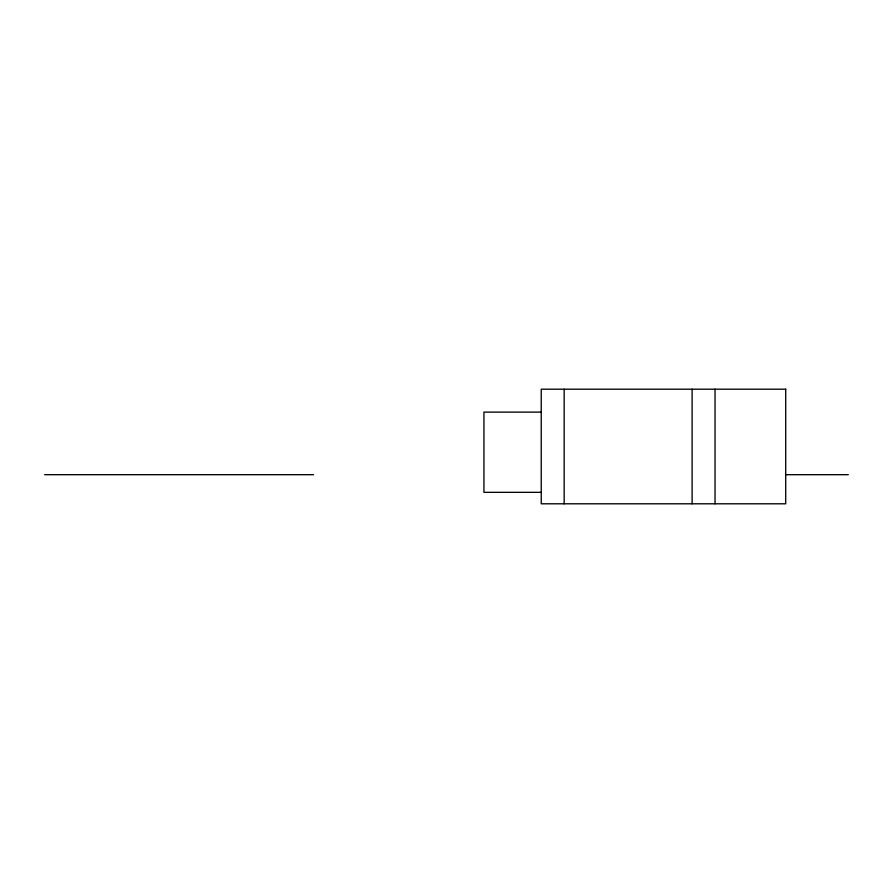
<?xml version="1.0" encoding="UTF-8"?>
<svg xmlns="http://www.w3.org/2000/svg" width="893" height="893" viewBox="0 0 893 893"><rect width="100%" height="100%" fill="white"/><g stroke="black" fill="none" stroke-linecap="round" stroke-linejoin="round"><path stroke-width="1.34" d="M541.236 412.119L483.939 412.119L483.939 492.333L541.236 492.333M44.65 474.685L313.566 474.685M785.873 474.685L848.35 474.685M715.036 389.203L715.036 503.797M692.12 389.203L692.12 503.797M564.153 389.203L564.153 503.797M785.706 389.203L541.236 389.203L541.236 503.797L785.706 503.797L785.706 389.203"/></g></svg>
